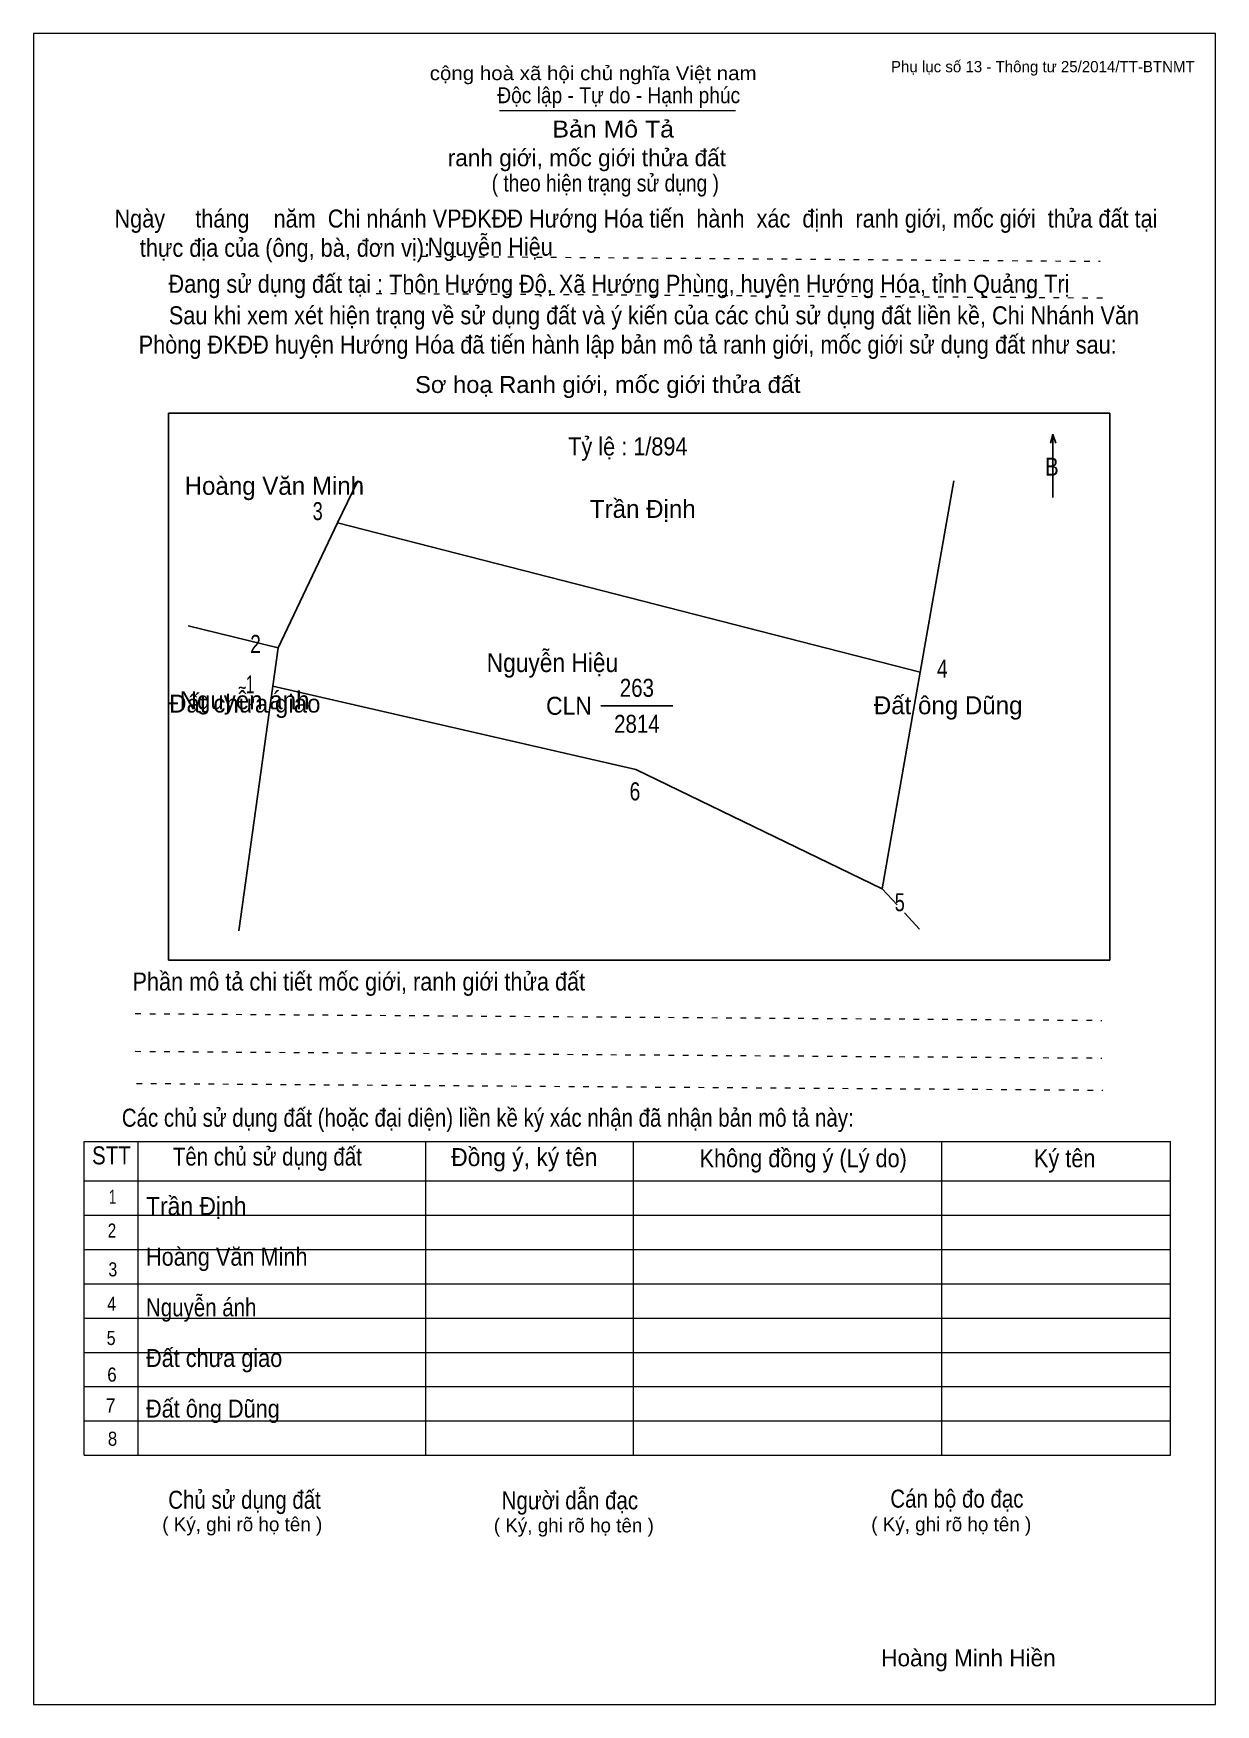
# Model space of a CAD drawing. Header units: centimetres. Extents: x 0 to 21, y 0 to 29.7.
import ezdxf
from ezdxf.enums import TextEntityAlignment as Align

# ---------------------------------------------------------------- set-up
doc = ezdxf.new("R2010")
doc.units = ezdxf.units.CM
doc.header["$LTSCALE"] = 0.13
doc.linetypes.add('DOTTED', pattern=[1.5, 0.3, -1.2])
doc.linetypes.add('MEDIUM_DASHED', pattern=[4.5, 3, -1.5])
for name, color, linetype, lineweight in [('1', 7, 'Continuous', 13), ('33', 7, 'Continuous', 25), ('6', 7, 'Continuous', 25), ('62', 7, 'Continuous', 13)]:
    doc.layers.add(name, color=color, linetype=linetype, lineweight=lineweight)
for name, color, linetype in [('2', 7, 'Continuous'), ('32', 7, 'Continuous'), ('34', 7, 'Continuous'), ('51', 7, 'Continuous'), ('63', 7, 'Continuous')]:
    doc.layers.add(name, color=color, linetype=linetype)

msp = doc.modelspace()

# ---------------------------------------------------------------- linework, layer by layer
at = {"layer": '1'}
msp.add_lwpolyline([(21, 0), (21, 29.7), (0, 29.7), (0, 0)], close=True, dxfattribs=at)
at = {"layer": '33'}
msp.add_line((10.08, 17.75), (11.36, 17.75), dxfattribs=at)
at = {"layer": '6'}
for p, q in [((16.35, 21.75), (15.75, 18.35)), ((5.4, 21), (15.75, 18.35)), ((4.35, 18.78), (2.75, 19.17)), ((15.75, 18.35), (15.08, 14.5))]:
    msp.add_line(p, q, dxfattribs=at)
at = {"layer": '6', "linetype": 'MEDIUM_DASHED'}
msp.add_line((15.08, 14.5), (15.77, 13.75), dxfattribs=at)
at = {"layer": '6'}
for points in [[(4.35, 18.78), (5.4, 21), (5.76, 21.75)], [(4.35, 18.78), (4.25, 18.1), (3.65, 13.75)], [(4.25, 18.1), (10.7, 16.62), (15.08, 14.5)]]:
    msp.add_lwpolyline(points, dxfattribs=at)
at = {"layer": '62'}
for p, q in [((8.28, 28.33), (12.47, 28.33)), ((0.9, 10.01), (20.2, 10.01)), ((0.9, 4.43), (0.9, 10.01)), ((1.86, 4.43), (1.86, 10.01)), ((6.97, 4.43), (6.97, 9.99)), ((10.66, 4.43), (10.66, 9.99)), ((16.14, 4.43), (16.14, 10.01)), ((20.2, 4.43), (20.2, 10.01)), ((0.9, 9.31), (20.2, 9.31)), ((0.9, 8.7), (20.2, 8.7)), ((0.9, 8.09), (20.2, 8.09)), ((0.9, 7.48), (20.2, 7.48)), ((0.9, 6.87), (20.2, 6.87)), ((0.9, 6.26), (20.2, 6.26)), ((0.9, 5.65), (20.2, 5.65)), ((0.9, 5.04), (20.2, 5.04)), ((0.9, 4.43), (20.2, 4.43))]:
    msp.add_line(p, q, dxfattribs=at)
at = {"layer": '62', "linetype": 'DOTTED'}
for p, q in [((6.89, 25.74), (18.95, 25.65)), ((6.09, 25.08), (19.04, 25)), ((1.81, 12.28), (18.98, 12.16)), ((1.81, 11.61), (18.98, 11.49)), ((1.83, 11.04), (19, 10.92))]:
    msp.add_line(p, q, dxfattribs=at)
at = {"layer": '62', "lineweight": 25}
for p, q in [((18.11, 22.58), (18.11, 21.45)), ((18.11, 22.57), (18.07, 22.42)), ((18.11, 22.57), (18.16, 22.42))]:
    msp.add_line(p, q, dxfattribs=at)
msp.add_lwpolyline([(2.4, 13.23), (19.12, 13.23), (19.12, 22.95), (2.4, 22.95)], close=True, dxfattribs=at)

# ---------------------------------------------------------------- texts
at = {"layer": '2', "width": 0.9}
msp.add_text('Nguyễn Hiệu', height=0.3355, dxfattribs=at).set_placement((9.22, 18.35), align=Align.CENTER)
at = {"layer": '32'}
for s, width, p in [('3', 0.75, (5.05, 21.05)), ('2', 0.8, (3.945, 18.69)), ('4', 0.8, (16.145, 18.25)), ('1', 0.65, (3.85, 17.97)), ('6', 0.8, (10.685, 16.07)), ('5', 0.75, (15.39, 14.1))]:
    msp.add_text(s, height=0.32, dxfattribs=dict(at, width=width)).set_placement(p, align=Align.CENTER)
at = {"layer": '33'}
for s, p in [('Hoàng Văn Minh', (4.28, 21.5)), ('Trần Định', (10.825, 21.09)), ('Đất chưa giao', (3.755, 17.63)), ('Nguyễn ánh', (3.75, 17.69)), ('Đất ông Dũng', (16.25, 17.6))]:
    msp.add_text(s, height=0.32, dxfattribs=at).set_placement(p, align=Align.CENTER)
at = {"layer": '33', "width": 0.85}
for s, p in [('263', (10.72, 17.91)), ('2814', (10.72, 17.27))]:
    msp.add_text(s, height=0.32, dxfattribs=at).set_placement(p, align=Align.CENTER)
at = {"layer": '33', "width": 0.95}
msp.add_text('CLN', height=0.32, dxfattribs=at).set_placement((9.92, 17.59), align=Align.RIGHT)
at = {"layer": '34'}
for s, width, p in [('Nguyễn Hiệu', 0.9, (7, 25.75)), ('Trần Định', 0.95, (2, 8.7)), ('Hoàng Văn Minh', 0.9, (2, 7.8)), ('Nguyễn ánh', 0.85, (2, 6.9)), ('Đất chưa giao', 0.9, (2, 6)), ('Đất ông Dũng', 0.9, (2, 5.1))]:
    msp.add_text(s, height=0.32, dxfattribs=dict(at, width=width)).set_placement(p)
at = {"layer": '51', "width": 0.9}
msp.add_text('Tỷ lệ : 1/894', height=0.32, dxfattribs=at).set_placement((9.5, 22.2))
at = {"layer": '62'}
for s, height, width, p in [('cộng hoà xã hội chủ nghĩa Việt nam', 0.2474, 1.1, (7.04, 28.87)), ('Độc lập - Tự do - Hạnh phúc', 0.2828, 0.9, (8.24, 28.46)), ('Bản Mô Tả', 0.3, 1.1, (9.22, 27.85)), ('( theo hiện trạng sử dụng )', 0.3, 0.85, (8.14, 26.89)), ('Ngày     tháng    năm  Chi nhánh VPĐKĐĐ Hướng Hóa tiến  hành  xác  định  ranh giới, mốc giới  thửa đất tại ', 0.32, 0.9, (1.44, 26.25)), ('thực địa của (ông, bà, đơn vị): ', 0.32, 0.9, (1.89, 25.73)), ('Đang sử dụng đất tại : Thôn Hướng Độ, Xã Hướng Phùng, huyện Hướng Hóa, tỉnh Quảng Trị', 0.32, 0.9, (2.4, 25.09)), ('     Sau khi xem xét hiện trạng về sử dụng đất và ý kiến của các chủ sử dụng đất liền kề, Chi Nhánh Văn ', 0.32, 0.9, (1.87, 24.53)), ('Phòng ĐKĐĐ huyện Hướng Hóa đã tiến hành lập bản mô tả ranh giới, mốc giới sử dụng đất như sau:', 0.32, 0.9, (1.87, 24.01)), ('Sơ hoạ Ranh giới, mốc giới thửa đất', 0.3, 1.05, (6.78, 23.31)), ('B', 0.32, 0.85, (17.97, 21.84)), ('Phần mô tả chi tiết mốc giới, ranh giới thửa đất ', 0.32, 0.9, (1.76, 12.69)), ('Các chủ sử dụng đất (hoặc đại diện) liền kề ký xác nhận đã nhận bản mô tả này:', 0.32, 0.85, (1.57, 10.27))]:
    msp.add_text(s, height=height, dxfattribs=dict(at, width=width)).set_placement(p)
msp.add_text('ranh giới, mốc giới thửa đất', height=0.3, dxfattribs=at).set_placement((7.36, 27.34))
for s, height, width, p in [('STT', 0.32, 0.85, (1.385, 9.6)), ('Tên chủ sử dụng đất', 0.32, 0.85, (4.155, 9.58)), ('Đồng ý, ký tên', 0.32, 0.95, (8.72, 9.57)), ('Không đồng ý (Lý do)', 0.32, 0.9, (13.675, 9.55)), ('Ký tên', 0.32, 0.9, (18.32, 9.55)), ('1', 0.25, 0.7, (1.405, 8.9)), ('2', 0.25, 0.8, (1.395, 8.3)), ('3', 0.25, 0.85, (1.41, 7.61)), ('4', 0.25, 0.85, (1.39, 7)), ('5', 0.25, 0.85, (1.38, 6.39)), ('6', 0.25, 0.9, (1.395, 5.74)), ('7', 0.25, 0.95, (1.37, 5.19)), ('8', 0.25, 0.9, (1.405, 4.6)), ('Người dẫn đạc', 0.32, 0.85, (9.53, 3.47)), ('Chủ sử dụng đất', 0.32, 0.85, (3.75, 3.48)), ('Cán bộ đo đạc', 0.32, 0.85, (16.405, 3.5))]:
    msp.add_text(s, height=height, dxfattribs=dict(at, width=width)).set_placement(p, align=Align.CENTER)
for p in [(3.71, 3.08), (9.6, 3.06), (16.305, 3.08)]:
    msp.add_text('( Ký, ghi rõ họ tên )', height=0.25, dxfattribs=at).set_placement(p, align=Align.CENTER)
at = {"layer": '63'}
msp.add_text('Phụ lục số 13 - Thông tư 25/2014/TT-BTNMT', height=0.2, dxfattribs=at).set_placement((20.63, 29.01), align=Align.RIGHT)
msp.add_text('Hoàng Minh Hiền', height=0.3, dxfattribs=at).set_placement((16.61, 0.68), align=Align.CENTER)

doc.saveas('drawing.dxf')
